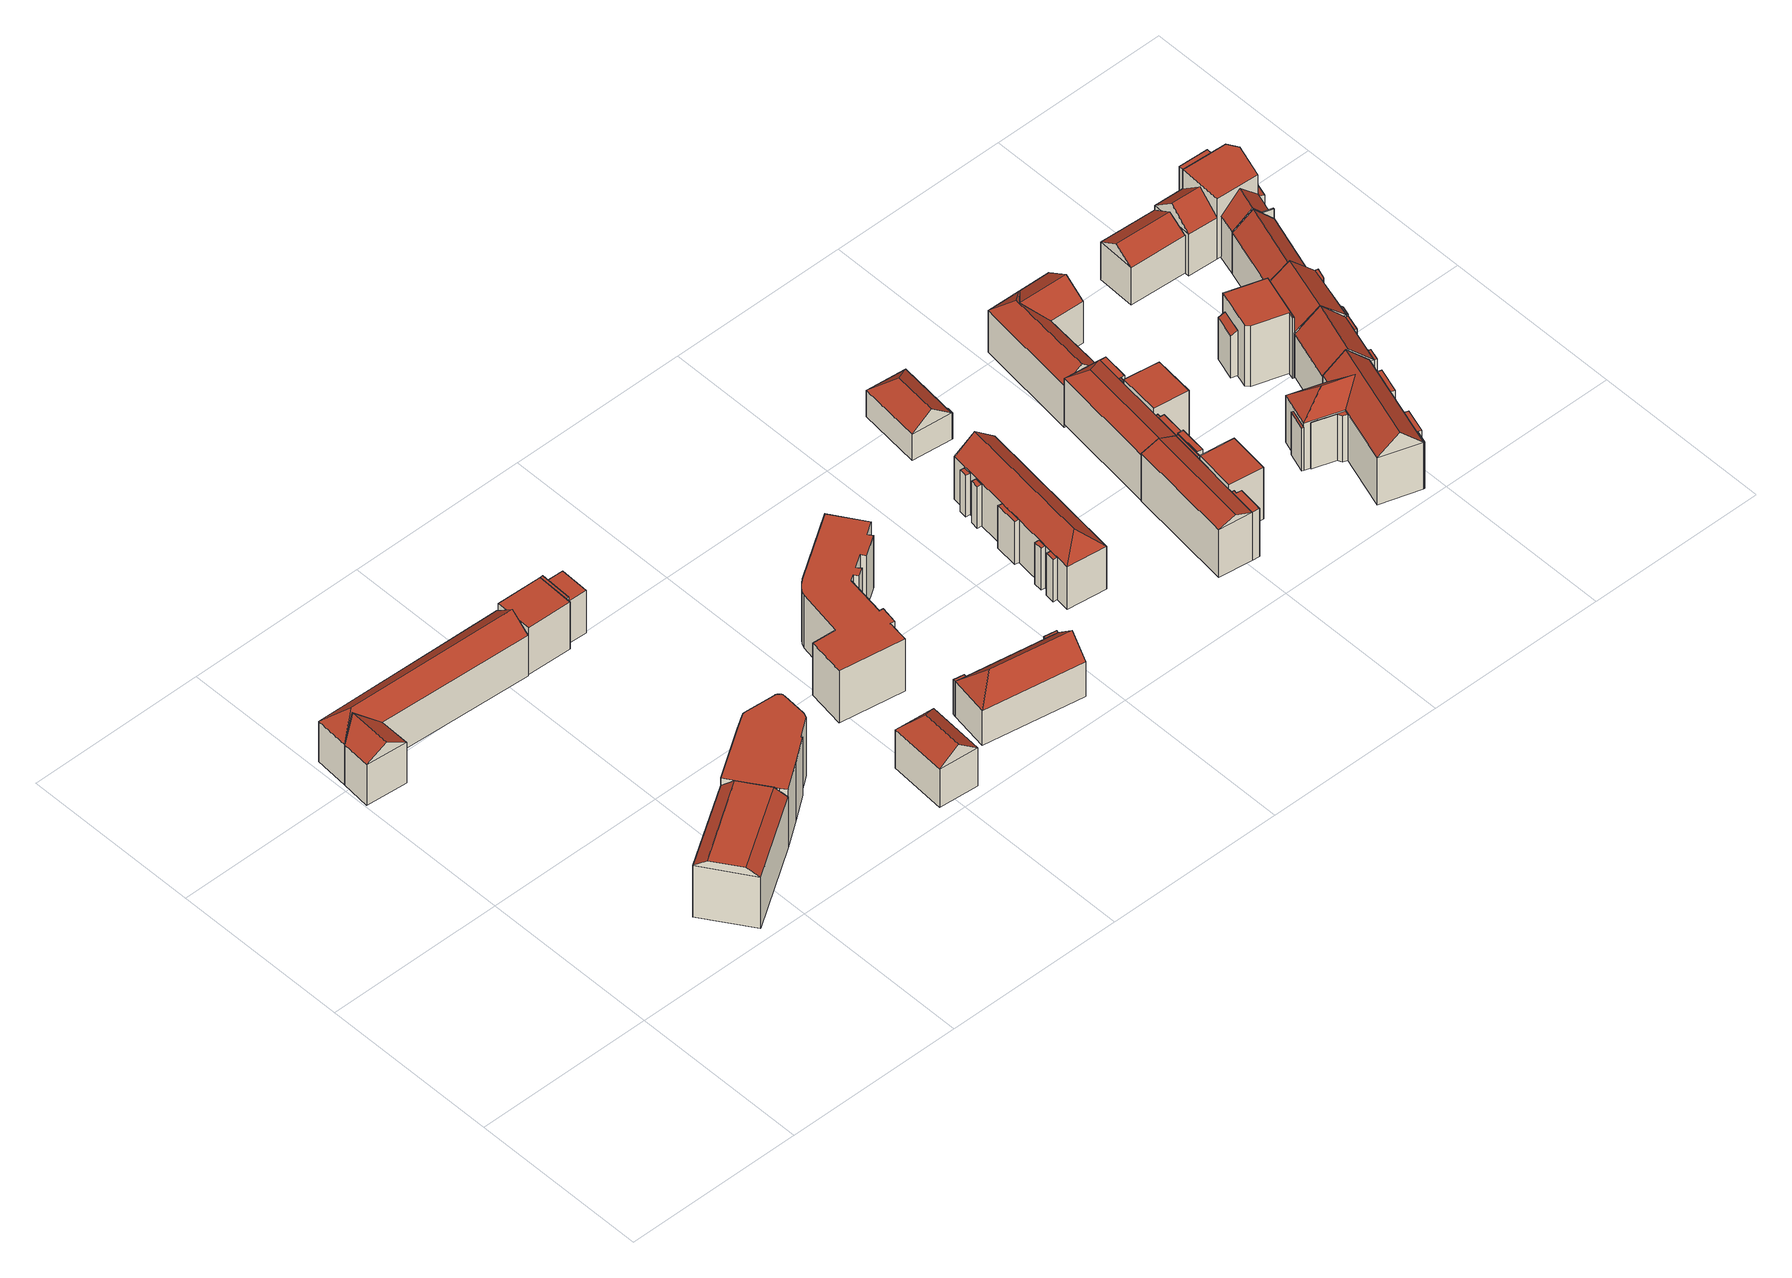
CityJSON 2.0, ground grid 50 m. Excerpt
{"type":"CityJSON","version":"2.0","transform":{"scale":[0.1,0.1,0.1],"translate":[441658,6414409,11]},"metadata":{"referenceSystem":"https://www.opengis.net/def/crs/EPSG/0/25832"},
"CityObjects":{
"building1":{"type":"Building","attributes":{"function":"31001_1010","yearOfConstruction":2015,"roofType":"9999","measuredHeight":19.09,"storeysAboveGround":6},"geometry":[{"type":"Solid","lod":"2","boundaries":[[[[0,1,2,3]],[[4,5,1,0]],[[6,7,5,4]],[[3,2,7,6]],[[3,8,9,0]],[[0,9,10,4]],[[4,10,11,6]],[[6,11,8,3]],[[9,8,11,10]],[[1,5,7,2]]]],"semantics":{"surfaces":[{"type":"WallSurface"},{"type":"RoofSurface","Flaechenneigung":"54.9090876015827","Flaechenrichtung":"326.75983861587","Flaechengroesse":"108.074738055153"},{"type":"RoofSurface","Flaechenneigung":"54.909048048587","Flaechenrichtung":"146.763846589408","Flaechengroesse":"108.151873257627"},{"type":"RoofSurface","Flaechenneigung":"90","Flaechenrichtung":"0","Flaechengroesse":"242.354747509814"},{"type":"GroundSurface"}],"values":[[0,0,0,0,1,0,2,0,3,4]]}}]},
"building2":{"type":"Building","attributes":{"function":"31001_1010"},"children":["building2-1","building2-2"]},
"building2-1":{"type":"BuildingPart","attributes":{"roofType":"5000","measuredHeight":16.88,"storeysAboveGround":4},"parents":["building2"],"geometry":[{"type":"Solid","lod":"2","boundaries":[[[[12,13,14,15]],[[16,17,13,12]],[[18,19,17,16]],[[15,14,19,18]],[[12,20,16]],[[18,21,15]],[[15,21,20,12]],[[16,20,21,18]],[[13,17,19,14]]]],"semantics":{"surfaces":[{"type":"WallSurface"},{"type":"RoofSurface","Flaechenneigung":"-48.0019924719058","Flaechenrichtung":"3.09234259710627","Flaechengroesse":"30.5157276614815"},{"type":"RoofSurface","Flaechenneigung":"57.164182813883","Flaechenrichtung":"274.01143964315","Flaechengroesse":"69.3036093944509"},{"type":"RoofSurface","Flaechenneigung":"57.1597357645914","Flaechenrichtung":"92.7861927979022","Flaechengroesse":"70.5579870528098"},{"type":"GroundSurface"}],"values":[[0,0,0,0,1,0,2,3,4]]}}]},
"building2-2":{"type":"BuildingPart","attributes":{"roofType":"5000","measuredHeight":17.58,"storeysAboveGround":4},"parents":["building2"],"geometry":[{"type":"Solid","lod":"2","boundaries":[[[[12,13,22,23]],[[24,25,13,12]],[[26,27,25,24]],[[23,22,27,26]],[[12,28,24]],[[26,29,23]],[[23,29,28,12]],[[24,28,29,26]],[[13,25,27,22]]]],"semantics":{"surfaces":[{"type":"WallSurface"},{"type":"RoofSurface","Flaechenneigung":"52.3827129567297","Flaechenrichtung":"274.951923739865","Flaechengroesse":"34.0605663655174"},{"type":"RoofSurface","Flaechenneigung":"49.3768713820023","Flaechenrichtung":"182.798453257466","Flaechengroesse":"344.295132877641"},{"type":"RoofSurface","Flaechenneigung":"49.3737237252926","Flaechenrichtung":"2.13642299310033","Flaechengroesse":"342.267833249126"},{"type":"GroundSurface"}],"values":[[0,0,0,0,1,0,2,3,4]]}}]},
"building3":{"type":"Building","attributes":{"function":"31001_1010","yearOfConstruction":2015,"roofType":"1000","measuredHeight":19.09,"storeysAboveGround":6},"geometry":[{"type":"Solid","lod":"2","boundaries":[[[[30,31,5,32]],[[33,34,31,30]],[[35,1,34,33]],[[36,37,1,35]],[[38,39,37,36]],[[40,41,39,38]],[[42,43,41,40]],[[44,45,43,42]],[[46,47,45,44]],[[48,49,47,46]],[[50,51,49,48]],[[52,53,51,50]],[[54,55,53,52]],[[56,57,55,54]],[[58,59,57,56]],[[60,61,59,58]],[[62,63,61,60]],[[64,65,63,62]],[[66,67,65,64]],[[68,69,67,66]],[[70,71,69,68]],[[72,73,71,70]],[[74,75,73,72]],[[76,77,75,74]],[[78,79,77,76]],[[32,5,79,78]],[[76,74,72,70,68,66,64,62,60,58,56,54,52,50,48,46,44,42,40,38,36,35,33,30,32,78]],[[31,34,1,37,39,41,43,45,47,49,51,53,55,57,59,61,63,65,67,69,71,73,75,77,79,5]]]],"semantics":{"surfaces":[{"type":"WallSurface"},{"type":"RoofSurface","Flaechenneigung":"90","Flaechenrichtung":"0","Flaechengroesse":"396.927841416284"},{"type":"GroundSurface"}],"values":[[0,0,0,0,0,0,0,0,0,0,0,0,0,0,0,0,0,0,0,0,0,0,0,0,0,0,1,2]]}}]},
"building4":{"type":"Building","attributes":{"function":"31001_1010"},"children":["building4-1","building4-2","building4-3"]},
"building4-1":{"type":"BuildingPart","attributes":{"roofType":"1000","measuredHeight":15.2,"storeysAboveGround":4},"parents":["building4"],"geometry":[{"type":"Solid","lod":"2","boundaries":[[[[80,81,82,83]],[[84,85,81,80]],[[86,87,85,84]],[[83,82,87,86]],[[84,80,83,86]],[[81,85,87,82]]]],"semantics":{"surfaces":[{"type":"WallSurface"},{"type":"RoofSurface","Flaechenneigung":"90","Flaechenrichtung":"0","Flaechengroesse":"132.370742933218"},{"type":"GroundSurface"}],"values":[[0,0,0,0,1,2]]}}]},
"building4-2":{"type":"BuildingPart","attributes":{"roofType":"1000","measuredHeight":15.2,"storeysAboveGround":4},"parents":["building4"],"geometry":[{"type":"Solid","lod":"2","boundaries":[[[[88,89,85,84]],[[90,91,89,88]],[[92,93,91,90]],[[84,85,93,92]],[[90,88,84,92]],[[89,91,93,85]]]],"semantics":{"surfaces":[{"type":"WallSurface"},{"type":"RoofSurface","Flaechenneigung":"90","Flaechenrichtung":"0","Flaechengroesse":"7.28620927681566"},{"type":"GroundSurface"}],"values":[[0,0,0,0,1,2]]}}]},
"building4-3":{"type":"BuildingPart","attributes":{"roofType":"1000","measuredHeight":13.82,"storeysAboveGround":4},"parents":["building4"],"geometry":[{"type":"Solid","lod":"2","boundaries":[[[[94,95,96,97]],[[98,99,95,94]],[[100,91,99,98]],[[97,96,91,100]],[[98,94,97,100]],[[95,99,91,96]]]],"semantics":{"surfaces":[{"type":"WallSurface"},{"type":"RoofSurface","Flaechenneigung":"90","Flaechenrichtung":"0","Flaechengroesse":"44.573254284447"},{"type":"GroundSurface"}],"values":[[0,0,0,0,1,2]]}}]},
"building5":{"type":"Building","attributes":{"function":"31001_1010","yearOfConstruction":1968,"roofType":"5000","measuredHeight":17.12,"storeysAboveGround":4},"geometry":[{"type":"Solid","lod":"2","boundaries":[[[[101,102,103,104]],[[105,106,102,101]],[[107,108,106,105]],[[104,103,108,107]],[[101,109,105]],[[107,110,104]],[[104,110,109,101]],[[105,109,110,107]],[[102,106,108,103]]]],"semantics":{"surfaces":[{"type":"WallSurface"},{"type":"RoofSurface","Flaechenneigung":"41.5267970221452","Flaechenrichtung":"4.30347035387896","Flaechengroesse":"34.9789748129039"},{"type":"RoofSurface","Flaechenneigung":"49.5200770586772","Flaechenrichtung":"274.320142873796","Flaechengroesse":"102.418800990138"},{"type":"RoofSurface","Flaechenneigung":"49.5200159742142","Flaechenrichtung":"94.290882435777","Flaechengroesse":"102.385656529154"},{"type":"GroundSurface"}],"values":[[0,0,0,0,1,0,2,3,4]]}}]},
"building6":{"type":"Building","attributes":{"function":"31001_1010","yearOfConstruction":1957,"roofType":"1000","measuredHeight":16.97,"storeysAboveGround":4},"geometry":[{"type":"Solid","lod":"2","boundaries":[[[[111,112,113,114]],[[115,116,112,111]],[[117,118,116,115]],[[119,120,118,117]],[[121,122,120,119]],[[123,124,122,121]],[[125,126,124,123]],[[127,128,126,125]],[[129,130,128,127]],[[131,132,130,129]],[[133,134,132,131]],[[135,136,134,133]],[[137,138,136,135]],[[139,140,138,137]],[[141,142,140,139]],[[143,144,142,141]],[[145,146,144,143]],[[147,148,146,145]],[[149,150,148,147]],[[151,152,150,149]],[[153,154,152,151]],[[155,156,154,153]],[[157,158,156,155]],[[114,113,158,157]],[[155,153,151,149,147,145,143,141,139,137,135,133,131,129,127,125,123,121,119,117,115,111,114,157]],[[112,116,118,120,122,124,126,128,130,132,134,136,138,140,142,144,146,148,150,152,154,156,158,113]]]],"semantics":{"surfaces":[{"type":"WallSurface"},{"type":"RoofSurface","Flaechenneigung":"90","Flaechenrichtung":"0","Flaechengroesse":"617.689835166028"},{"type":"GroundSurface"}],"values":[[0,0,0,0,0,0,0,0,0,0,0,0,0,0,0,0,0,0,0,0,0,0,0,0,1,2]]}}]},
"building7":{"type":"Building","attributes":{"function":"31001_1010"},"children":["building7-1","building7-2","building7-3"]},
"building7-1":{"type":"BuildingPart","attributes":{"roofType":"5000","measuredHeight":16.79,"storeysAboveGround":4},"parents":["building7"],"geometry":[{"type":"Solid","lod":"2","boundaries":[[[[159,160,161,162]],[[163,164,160,159]],[[165,166,164,163]],[[162,161,166,165]],[[159,167,163]],[[165,168,162]],[[162,168,167,159]],[[163,167,168,165]],[[160,164,166,161]]]],"semantics":{"surfaces":[{"type":"WallSurface"},{"type":"RoofSurface","Flaechenneigung":"45.6821908032097","Flaechenrichtung":"279.469384034634","Flaechengroesse":"43.9395970039915"},{"type":"RoofSurface","Flaechenneigung":"45.8359066836406","Flaechenrichtung":"189.405448329383","Flaechengroesse":"201.219636368559"},{"type":"RoofSurface","Flaechenneigung":"45.8362883996152","Flaechenrichtung":"9.21995436558989","Flaechengroesse":"200.716840773846"},{"type":"GroundSurface"}],"values":[[0,0,0,0,1,0,2,3,4]]}}]},
"building7-2":{"type":"BuildingPart","attributes":{"roofType":"1000","measuredHeight":11.31,"storeysAboveGround":4},"parents":["building7"],"geometry":[{"type":"Solid","lod":"2","boundaries":[[[[169,170,171,172]],[[173,174,170,169]],[[165,166,174,173]],[[172,171,166,165]],[[173,169,172,165]],[[170,174,166,171]]]],"semantics":{"surfaces":[{"type":"WallSurface"},{"type":"RoofSurface","Flaechenneigung":"90","Flaechenrichtung":"0","Flaechengroesse":"2.47768286108741"},{"type":"GroundSurface"}],"values":[[0,0,0,0,1,2]]}}]},
"building7-3":{"type":"BuildingPart","attributes":{"roofType":"1000","measuredHeight":11.31,"storeysAboveGround":4},"parents":["building7"],"geometry":[{"type":"Solid","lod":"2","boundaries":[[[[175,176,164,163]],[[177,178,176,175]],[[179,180,178,177]],[[163,164,180,179]],[[177,175,163,179]],[[176,178,180,164]]]],"semantics":{"surfaces":[{"type":"WallSurface"},{"type":"RoofSurface","Flaechenneigung":"90","Flaechenrichtung":"0","Flaechengroesse":"2.36543065066958"},{"type":"GroundSurface"}],"values":[[0,0,0,0,1,2]]}}]},
"building8":{"type":"Building","attributes":{"function":"31001_1010"},"children":["building8-1","building8-2","building8-3","building8-4","building8-5","building8-6"]},
"building8-1":{"type":"BuildingPart","attributes":{"roofType":"1000","measuredHeight":13.7,"storeysAboveGround":4},"parents":["building8"],"geometry":[{"type":"Solid","lod":"2","boundaries":[[[[181,182,183,184]],[[185,186,182,181]],[[187,188,186,185]],[[184,183,188,187]],[[185,181,184,187]],[[182,186,188,183]]]],"semantics":{"surfaces":[{"type":"WallSurface"},{"type":"RoofSurface","Flaechenneigung":"90","Flaechenrichtung":"0","Flaechengroesse":"3.02789300006411"},{"type":"GroundSurface"}],"values":[[0,0,0,0,1,2]]}}]},
"building8-2":{"type":"BuildingPart","attributes":{"roofType":"5000","measuredHeight":18.87,"storeysAboveGround":4},"parents":["building8"],"geometry":[{"type":"Solid","lod":"2","boundaries":[[[[189,190,191,192]],[[193,194,190,189]],[[195,196,194,193]],[[192,191,196,195]],[[189,197,193]],[[195,198,192]],[[192,198,197,189]],[[193,197,198,195]],[[190,194,196,191]]]],"semantics":{"surfaces":[{"type":"WallSurface"},{"type":"RoofSurface","Flaechenneigung":"45.1188760494076","Flaechenrichtung":"187.032750619177","Flaechengroesse":"38.9323050441705"},{"type":"RoofSurface","Flaechenneigung":"48.5842958109717","Flaechenrichtung":"96.9542641605661","Flaechengroesse":"307.286215276402"},{"type":"RoofSurface","Flaechenneigung":"48.583993079307","Flaechenrichtung":"276.76966347672","Flaechengroesse":"307.301080058436"},{"type":"GroundSurface"}],"values":[[0,0,0,0,1,0,2,3,4]]}}]},
"building8-3":{"type":"BuildingPart","attributes":{"roofType":"1000","measuredHeight":13.91,"storeysAboveGround":4},"parents":["building8"],"geometry":[{"type":"Solid","lod":"2","boundaries":[[[[199,200,201,202]],[[203,204,200,199]],[[205,206,204,203]],[[202,201,206,205]],[[203,199,202,205]],[[200,204,206,201]]]],"semantics":{"surfaces":[{"type":"WallSurface"},{"type":"RoofSurface","Flaechenneigung":"90","Flaechenrichtung":"0","Flaechengroesse":"7.74592859938431"},{"type":"GroundSurface"}],"values":[[0,0,0,0,1,2]]}}]},
"building8-4":{"type":"BuildingPart","attributes":{"roofType":"1000","measuredHeight":13.62,"storeysAboveGround":4},"parents":["building8"],"geometry":[{"type":"Solid","lod":"2","boundaries":[[[[207,208,209,210]],[[211,212,208,207]],[[213,214,212,211]],[[210,209,214,213]],[[211,207,210,213]],[[208,212,214,209]]]],"semantics":{"surfaces":[{"type":"WallSurface"},{"type":"RoofSurface","Flaechenneigung":"90","Flaechenrichtung":"0","Flaechengroesse":"2.90625000004284"},{"type":"GroundSurface"}],"values":[[0,0,0,0,1,2]]}}]},
"building8-5":{"type":"BuildingPart","attributes":{"roofType":"1000","measuredHeight":13.56,"storeysAboveGround":4},"parents":["building8"],"geometry":[{"type":"Solid","lod":"2","boundaries":[[[[215,216,217,218]],[[219,220,216,215]],[[221,222,220,219]],[[218,217,222,221]],[[219,215,218,221]],[[216,220,222,217]]]],"semantics":{"surfaces":[{"type":"WallSurface"},{"type":"RoofSurface","Flaechenneigung":"90","Flaechenrichtung":"0","Flaechengroesse":"2.80554250036038"},{"type":"GroundSurface"}],"values":[[0,0,0,0,1,2]]}}]},
"building8-6":{"type":"BuildingPart","attributes":{"roofType":"1000","measuredHeight":13.5,"storeysAboveGround":4},"parents":["building8"],"geometry":[{"type":"Solid","lod":"2","boundaries":[[[[223,224,225,226]],[[227,228,224,223]],[[229,230,228,227]],[[226,225,230,229]],[[227,223,226,229]],[[224,228,230,225]]]],"semantics":{"surfaces":[{"type":"WallSurface"},{"type":"RoofSurface","Flaechenneigung":"90","Flaechenrichtung":"0","Flaechengroesse":"2.67958499839153"},{"type":"GroundSurface"}],"values":[[0,0,0,0,1,2]]}}]},
"building9":{"type":"Building","attributes":{"function":"31001_1010"},"children":["building9-1","building9-2"]},
"building9-1":{"type":"BuildingPart","attributes":{"roofType":"5000","measuredHeight":13.5,"storeysAboveGround":2},"parents":["building9"],"geometry":[{"type":"Solid","lod":"2","boundaries":[[[[231,232,233,234]],[[235,236,232,231]],[[237,238,236,235]],[[234,233,238,237]],[[231,239,235]],[[237,240,234]],[[234,240,239,231]],[[235,239,240,237]],[[232,236,238,233]]]],"semantics":{"surfaces":[{"type":"WallSurface"},{"type":"RoofSurface","Flaechenneigung":"46.4211527466619","Flaechenrichtung":"6.21977909800857","Flaechengroesse":"40.1062541432126"},{"type":"RoofSurface","Flaechenneigung":"49.0906795061851","Flaechenrichtung":"276.219069384651","Flaechengroesse":"111.81100032392"},{"type":"RoofSurface","Flaechenneigung":"49.0904785403999","Flaechenrichtung":"96.2215040557658","Flaechengroesse":"111.807269911127"},{"type":"GroundSurface"}],"values":[[0,0,0,0,1,0,2,3,4]]}}]},
"building9-2":{"type":"BuildingPart","attributes":{"roofType":"1000","measuredHeight":8.61,"storeysAboveGround":2},"parents":["building9"],"geometry":[{"type":"Solid","lod":"2","boundaries":[[[[241,242,243,244]],[[245,246,242,241]],[[237,238,246,245]],[[244,243,238,237]],[[245,241,244,237]],[[242,246,238,243]]]],"semantics":{"surfaces":[{"type":"WallSurface"},{"type":"RoofSurface","Flaechenneigung":"90","Flaechenrichtung":"0","Flaechengroesse":"0.614165921344255"},{"type":"GroundSurface"}],"values":[[0,0,0,0,1,2]]}}]},
"building10":{"type":"Building","attributes":{"function":"31001_1010"},"children":["building10-1","building10-2","building10-3","building10-4","building10-5"]},
"building10-1":{"type":"BuildingPart","attributes":{"roofType":"1000","measuredHeight":16.87,"storeysAboveGround":5},"parents":["building10"],"geometry":[{"type":"Solid","lod":"2","boundaries":[[[[247,248,249,250]],[[251,252,248,247]],[[253,254,252,251]],[[250,249,254,253]],[[251,247,250,253]],[[248,252,254,249]]]],"semantics":{"surfaces":[{"type":"WallSurface"},{"type":"RoofSurface","Flaechenneigung":"90","Flaechenrichtung":"0","Flaechengroesse":"111.645386071044"},{"type":"GroundSurface"}],"values":[[0,0,0,0,1,2]]}}]},
"building10-2":{"type":"BuildingPart","attributes":{"roofType":"3100","measuredHeight":17.53,"storeysAboveGround":5},"parents":["building10"],"geometry":[{"type":"Solid","lod":"2","boundaries":[[[[255,256,257,258]],[[259,260,256,255]],[[261,262,260,259]],[[258,257,262,261]],[[255,263,259]],[[261,264,258]],[[258,264,263,255]],[[259,263,264,261]],[[256,260,262,257]]]],"semantics":{"surfaces":[{"type":"WallSurface"},{"type":"RoofSurface","Flaechenneigung":"67.8685338975562","Flaechenrichtung":"277.203066723064","Flaechengroesse":"154.427013181864"},{"type":"RoofSurface","Flaechenneigung":"67.8679847145337","Flaechenrichtung":"97.480417360494","Flaechengroesse":"154.41425455469"},{"type":"GroundSurface"}],"values":[[0,0,0,0,0,0,1,2,3]]}}]},
"building10-3":{"type":"BuildingPart","attributes":{"roofType":"1000","measuredHeight":15.6,"storeysAboveGround":5},"parents":["building10"],"geometry":[{"type":"Solid","lod":"2","boundaries":[[[[265,266,260,259]],[[267,268,266,265]],[[269,270,268,267]],[[259,260,270,269]],[[267,265,259,269]],[[266,268,270,260]]]],"semantics":{"surfaces":[{"type":"WallSurface"},{"type":"RoofSurface","Flaechenneigung":"90","Flaechenrichtung":"0","Flaechengroesse":"5.27852450741456"},{"type":"GroundSurface"}],"values":[[0,0,0,0,1,2]]}}]},
"building10-4":{"type":"BuildingPart","attributes":{"roofType":"1000","measuredHeight":16.04,"storeysAboveGround":5},"parents":["building10"],"geometry":[{"type":"Solid","lod":"2","boundaries":[[[[271,272,266,273]],[[274,275,272,271]],[[276,277,275,274]],[[273,266,277,276]],[[274,271,273,276]],[[272,275,277,266]]]],"semantics":{"surfaces":[{"type":"WallSurface"},{"type":"RoofSurface","Flaechenneigung":"90","Flaechenrichtung":"0","Flaechengroesse":"11.5553852855038"},{"type":"GroundSurface"}],"values":[[0,0,0,0,1,2]]}}]},
"building10-5":{"type":"BuildingPart","attributes":{"roofType":"1000","measuredHeight":15.6,"storeysAboveGround":5},"parents":["building10"],"geometry":[{"type":"Solid","lod":"2","boundaries":[[[[278,279,262,261]],[[280,281,279,278]],[[282,283,281,280]],[[284,285,283,282]],[[286,287,285,284]],[[261,262,287,286]],[[284,282,280,278,261,286]],[[279,281,283,285,287,262]]]],"semantics":{"surfaces":[{"type":"WallSurface"},{"type":"RoofSurface","Flaechenneigung":"90","Flaechenrichtung":"0","Flaechengroesse":"15.9609462660727"},{"type":"GroundSurface"}],"values":[[0,0,0,0,0,0,1,2]]}}]},
"building11":{"type":"Building","attributes":{"function":"31001_1010"},"children":["building11-1","building11-2","building11-3","building11-4","building11-5"]},
"building11-1":{"type":"BuildingPart","attributes":{"roofType":"5000","measuredHeight":17.19,"storeysAboveGround":5},"parents":["building11"],"geometry":[{"type":"Solid","lod":"2","boundaries":[[[[288,289,290,291]],[[292,293,289,288]],[[294,295,293,292]],[[291,290,295,294]],[[288,296,292]],[[294,297,291]],[[291,297,296,288]],[[292,296,297,294]],[[289,293,295,290]]]],"semantics":{"surfaces":[{"type":"WallSurface"},{"type":"RoofSurface","Flaechenneigung":"54.025838625008","Flaechenrichtung":"7.05968651164395","Flaechengroesse":"19.486108447865"},{"type":"RoofSurface","Flaechenneigung":"65.4173383845446","Flaechenrichtung":"277.067830102796","Flaechengroesse":"156.833975198647"},{"type":"RoofSurface","Flaechenneigung":"65.4174252018142","Flaechenrichtung":"97.0814482361578","Flaechengroesse":"156.846770280776"},{"type":"GroundSurface"}],"values":[[0,0,0,0,1,0,2,3,4]]}}]},
"building11-2":{"type":"BuildingPart","attributes":{"roofType":"1000","measuredHeight":16.37,"storeysAboveGround":5},"parents":["building11"],"geometry":[{"type":"Solid","lod":"2","boundaries":[[[[298,299,300,301]],[[302,303,299,298]],[[304,305,303,302]],[[301,300,305,304]],[[302,298,301,304]],[[299,303,305,300]]]],"semantics":{"surfaces":[{"type":"WallSurface"},{"type":"RoofSurface","Flaechenneigung":"90","Flaechenrichtung":"0","Flaechengroesse":"113.156226343016"},{"type":"GroundSurface"}],"values":[[0,0,0,0,1,2]]}}]},
"building11-3":{"type":"BuildingPart","attributes":{"roofType":"1000","measuredHeight":14.9,"storeysAboveGround":5},"parents":["building11"],"geometry":[{"type":"Solid","lod":"2","boundaries":[[[[306,307,308,309]],[[292,293,307,306]],[[310,311,293,292]],[[309,308,311,310]],[[292,306,309,310]],[[307,293,311,308]]]],"semantics":{"surfaces":[{"type":"WallSurface"},{"type":"RoofSurface","Flaechenneigung":"90","Flaechenrichtung":"0","Flaechengroesse":"12.5477113933709"},{"type":"GroundSurface"}],"values":[[0,0,0,0,1,2]]}}]},
"building11-4":{"type":"BuildingPart","attributes":{"roofType":"1000","measuredHeight":14.9,"storeysAboveGround":5},"parents":["building11"],"geometry":[{"type":"Solid","lod":"2","boundaries":[[[[312,313,314,315]],[[316,317,313,312]],[[318,319,317,316]],[[315,314,319,318]],[[316,312,315,318]],[[313,317,319,314]]]],"semantics":{"surfaces":[{"type":"WallSurface"},{"type":"RoofSurface","Flaechenneigung":"90","Flaechenrichtung":"0","Flaechengroesse":"0.447482251440261"},{"type":"GroundSurface"}],"values":[[0,0,0,0,1,2]]}}]},
"building11-5":{"type":"BuildingPart","attributes":{"roofType":"1000","measuredHeight":14.9,"storeysAboveGround":5},"parents":["building11"],"geometry":[{"type":"Solid","lod":"2","boundaries":[[[[320,321,295,294]],[[322,323,321,320]],[[324,325,323,322]],[[326,327,325,324]],[[328,329,327,326]],[[294,295,329,328]],[[326,324,322,320,294,328]],[[321,323,325,327,329,295]]]],"semantics":{"surfaces":[{"type":"WallSurface"},{"type":"RoofSurface","Flaechenneigung":"90","Flaechenrichtung":"0","Flaechengroesse":"13.619574844158"},{"type":"GroundSurface"}],"values":[[0,0,0,0,0,0,1,2]]}}]},
"building12":{"type":"Building","attributes":{"function":"31001_1010"},"children":["building12-1","building12-2"]},
"building12-1":{"type":"BuildingPart","attributes":{"roofType":"5000","measuredHeight":17.69,"storeysAboveGround":4},"parents":["building12"],"geometry":[{"type":"Solid","lod":"2","boundaries":[[[[330,331,332,333]],[[334,335,331,330]],[[336,337,335,334]],[[333,332,337,336]],[[330,338,334]],[[336,339,333]],[[333,339,338,330]],[[334,338,339,336]],[[331,335,337,332]]]],"semantics":{"surfaces":[{"type":"WallSurface"},{"type":"RoofSurface","Flaechenneigung":"49.471909209899","Flaechenrichtung":"1.83052096190518","Flaechengroesse":"30.2322661500071"},{"type":"RoofSurface","Flaechenneigung":"49.2767700770085","Flaechenrichtung":"276.778532546558","Flaechengroesse":"175.585094481911"},{"type":"RoofSurface","Flaechenneigung":"49.2865822071587","Flaechenrichtung":"96.1143441947416","Flaechengroesse":"178.386703402435"},{"type":"GroundSurface"}],"values":[[0,0,0,0,1,0,2,3,4]]}}]},
"building12-2":{"type":"BuildingPart","attributes":{"roofType":"5000","measuredHeight":17.57,"storeysAboveGround":4},"parents":["building12"],"geometry":[{"type":"Solid","lod":"2","boundaries":[[[[340,341,342,343]],[[334,335,341,340]],[[344,345,335,334]],[[343,342,345,344]],[[340,346,334]],[[344,347,343]],[[343,347,346,340]],[[334,346,347,344]],[[341,335,345,342]]]],"semantics":{"surfaces":[{"type":"WallSurface"},{"type":"RoofSurface","Flaechenneigung":"-48.5993790719375","Flaechenrichtung":"275.84253216567","Flaechengroesse":"36.7923232316583"},{"type":"RoofSurface","Flaechenneigung":"55.944144521343","Flaechenrichtung":"182.833192171083","Flaechengroesse":"85.4217219738043"},{"type":"RoofSurface","Flaechenneigung":"55.9349410820567","Flaechenrichtung":"2.27155643237392","Flaechengroesse":"83.1223231767687"},{"type":"GroundSurface"}],"values":[[0,0,0,0,1,0,2,3,4]]}}]},
"building13":{"type":"Building","attributes":{"function":"31001_1010"},"children":["building13-1","building13-2","building13-3","building13-4","building13-5","building13-6"]},
"building13-1":{"type":"BuildingPart","attributes":{"roofType":"1000","measuredHeight":13.91,"storeysAboveGround":4},"parents":["building13"],"geometry":[{"type":"Solid","lod":"2","boundaries":[[[[348,349,350,351]],[[352,353,349,348]],[[354,355,353,352]],[[351,350,355,354]],[[352,348,351,354]],[[349,353,355,350]]]],"semantics":{"surfaces":[{"type":"WallSurface"},{"type":"RoofSurface","Flaechenneigung":"90","Flaechenrichtung":"0","Flaechengroesse":"2.84715800665414"},{"type":"GroundSurface"}],"values":[[0,0,0,0,1,2]]}}]},
"building13-2":{"type":"BuildingPart","attributes":{"roofType":"3200","measuredHeight":20.12,"storeysAboveGround":4},"parents":["building13"],"geometry":[{"type":"Solid","lod":"2","boundaries":[[[[356,353,357,358]],[[359,360,353,356]],[[361,362,360,359]],[[358,357,362,361]],[[356,363,359]],[[361,364,358]],[[358,364,363,356]],[[359,363,364,361]],[[353,360,362,357]]]],"semantics":{"surfaces":[{"type":"WallSurface"},{"type":"RoofSurface","Flaechenneigung":"54.0803632291163","Flaechenrichtung":"288.443542760187","Flaechengroesse":"41.5890380316004"},{"type":"RoofSurface","Flaechenneigung":"-44.6803807868907","Flaechenrichtung":"107.636615141854","Flaechengroesse":"34.2932013856007"},{"type":"RoofSurface","Flaechenneigung":"45.5877251265979","Flaechenrichtung":"198.426773229705","Flaechengroesse":"66.2749144096923"},{"type":"RoofSurface","Flaechenneigung":"45.5875357848067","Flaechenrichtung":"18.4474966278866","Flaechengroesse":"65.7840773722206"},{"type":"GroundSurface"}],"values":[[0,0,0,0,1,2,3,4,5]]}}]},
"building13-3":{"type":"BuildingPart","attributes":{"roofType":"3100","measuredHeight":21.14,"storeysAboveGround":4},"parents":["building13"],"geometry":[{"type":"Solid","lod":"2","boundaries":[[[[365,366,367,368]],[[369,370,366,365]],[[371,372,370,369]],[[368,367,372,371]],[[365,373,369]],[[371,374,368]],[[368,374,373,365]],[[369,373,374,371]],[[366,370,372,367]]]],"semantics":{"surfaces":[{"type":"WallSurface"},{"type":"RoofSurface","Flaechenneigung":"44.6842832091433","Flaechenrichtung":"107.624813633554","Flaechengroesse":"242.712885904693"},{"type":"RoofSurface","Flaechenneigung":"44.6843109727409","Flaechenrichtung":"287.632681227925","Flaechengroesse":"242.707749804685"},{"type":"GroundSurface"}],"values":[[0,0,0,0,0,0,1,2,3]]}}]},
"building13-4":{"type":"BuildingPart","attributes":{"roofType":"1000","measuredHeight":15.23,"storeysAboveGround":4},"parents":["building13"],"geometry":[{"type":"Solid","lod":"2","boundaries":[[[[375,376,377,378]],[[379,380,376,375]],[[381,382,380,379]],[[378,377,382,381]],[[379,375,378,381]],[[376,380,382,377]]]],"semantics":{"surfaces":[{"type":"WallSurface"},{"type":"RoofSurface","Flaechenneigung":"90","Flaechenrichtung":"0","Flaechengroesse":"9.35454367939669"},{"type":"GroundSurface"}],"values":[[0,0,0,0,1,2]]}}]},
"building13-5":{"type":"BuildingPart","attributes":{"roofType":"1000","measuredHeight":15.04,"storeysAboveGround":4},"parents":["building13"],"geometry":[{"type":"Solid","lod":"2","boundaries":[[[[383,384,385,386]],[[387,388,384,383]],[[389,357,388,387]],[[390,391,357,389]],[[392,393,391,390]],[[386,385,393,392]],[[390,389,387,383,386,392]],[[384,388,357,391,393,385]]]],"semantics":{"surfaces":[{"type":"WallSurface"},{"type":"RoofSurface","Flaechenneigung":"90","Flaechenrichtung":"0","Flaechengroesse":"4.09782835491752"},{"type":"GroundSurface"}],"values":[[0,0,0,0,0,0,1,2]]}}]},
"building13-6":{"type":"BuildingPart","attributes":{"roofType":"1000","measuredHeight":15.23,"storeysAboveGround":4},"parents":["building13"],"geometry":[{"type":"Solid","lod":"2","boundaries":[[[[394,395,396,397]],[[365,366,395,394]],[[398,399,366,365]],[[400,401,399,398]],[[402,403,401,400]],[[397,396,403,402]],[[400,398,365,394,397,402]],[[395,366,399,401,403,396]]]],"semantics":{"surfaces":[{"type":"WallSurface"},{"type":"RoofSurface","Flaechenneigung":"90","Flaechenrichtung":"0","Flaechengroesse":"9.9943633684428"},{"type":"GroundSurface"}],"values":[[0,0,0,0,0,0,1,2]]}}]},
"building14":{"type":"Building","attributes":{"function":"31001_1010"},"children":["building14-1","building14-2","building14-3"]},
"building14-1":{"type":"BuildingPart","attributes":{"roofType":"3100","measuredHeight":20.42,"storeysAboveGround":4},"parents":["building14"],"geometry":[{"type":"Solid","lod":"2","boundaries":[[[[404,405,406,407]],[[408,409,405,404]],[[410,411,409,408]],[[407,406,411,410]],[[404,412,408]],[[410,413,407]],[[407,413,412,404]],[[408,412,413,410]],[[405,409,411,406]]]],"semantics":{"surfaces":[{"type":"WallSurface"},{"type":"RoofSurface","Flaechenneigung":"44.7848457055347","Flaechenrichtung":"288.241691296396","Flaechengroesse":"139.85715899317"},{"type":"RoofSurface","Flaechenneigung":"44.7870083178785","Flaechenrichtung":"107.73437898253","Flaechengroesse":"139.849246594284"},{"type":"GroundSurface"}],"values":[[0,0,0,0,0,0,1,2,3]]}}]},
"building14-2":{"type":"BuildingPart","attributes":{"roofType":"1000","measuredHeight":13.94,"storeysAboveGround":4},"parents":["building14"],"geometry":[{"type":"Solid","lod":"2","boundaries":[[[[414,415,409,408]],[[416,417,415,414]],[[418,419,417,416]],[[408,409,419,418]],[[416,414,408,418]],[[415,417,419,409]]]],"semantics":{"surfaces":[{"type":"WallSurface"},{"type":"RoofSurface","Flaechenneigung":"90","Flaechenrichtung":"0","Flaechengroesse":"3.37026453133315"},{"type":"GroundSurface"}],"values":[[0,0,0,0,1,2]]}}]},
"building14-3":{"type":"BuildingPart","attributes":{"roofType":"1000","measuredHeight":13.94,"storeysAboveGround":4},"parents":["building14"],"geometry":[{"type":"Solid","lod":"2","boundaries":[[[[420,421,422,423]],[[424,425,421,420]],[[410,411,425,424]],[[423,422,411,410]],[[424,420,423,410]],[[421,425,411,422]]]],"semantics":{"surfaces":[{"type":"WallSurface"},{"type":"RoofSurface","Flaechenneigung":"90","Flaechenrichtung":"0","Flaechengroesse":"2.65802237374259"},{"type":"GroundSurface"}],"values":[[0,0,0,0,1,2]]}}]},
"building15":{"type":"Building","attributes":{"function":"31001_1010"},"children":["building15-1","building15-2","building15-3","building15-4","building15-5"]},
"building15-1":{"type":"BuildingPart","attributes":{"roofType":"2100","measuredHeight":14.66,"storeysAboveGround":4},"parents":["building15"],"geometry":[{"type":"Solid","lod":"2","boundaries":[[[[426,427,428,429]],[[430,431,427,426]],[[432,433,431,430]],[[429,428,433,432]],[[430,426,429,432]],[[427,431,433,428]]]],"semantics":{"surfaces":[{"type":"WallSurface"},{"type":"RoofSurface","Flaechenneigung":"59.4360458474167","Flaechenrichtung":"287.497179431314","Flaechengroesse":"13.9706277874959"},{"type":"GroundSurface"}],"values":[[0,0,0,0,1,2]]}}]},
"building15-2":{"type":"BuildingPart","attributes":{"roofType":"3100","measuredHeight":20.76,"storeysAboveGround":4},"parents":["building15"],"geometry":[{"type":"Solid","lod":"2","boundaries":[[[[434,435,436,437]],[[438,439,435,434]],[[440,441,439,438]],[[437,436,441,440]],[[434,412,438]],[[440,442,437]],[[437,442,412,434]],[[438,412,442,440]],[[435,439,441,436]]]],"semantics":{"surfaces":[{"type":"WallSurface"},{"type":"RoofSurface","Flaechenneigung":"47.3769219803832","Flaechenrichtung":"106.820734786886","Flaechengroesse":"142.606897286633"},{"type":"RoofSurface","Flaechenneigung":"47.3786202013126","Flaechenrichtung":"287.267335870706","Flaechengroesse":"142.603332882034"},{"type":"GroundSurface"}],"values":[[0,0,0,0,0,0,1,2,3]]}}]},
"building15-3":{"type":"BuildingPart","attributes":{"roofType":"1000","measuredHeight":14.73,"storeysAboveGround":4},"parents":["building15"],"geometry":[{"type":"Solid","lod":"2","boundaries":[[[[443,444,436,437]],[[445,446,444,443]],[[447,448,446,445]],[[437,436,448,447]],[[445,443,437,447]],[[444,446,448,436]]]],"semantics":{"surfaces":[{"type":"WallSurface"},{"type":"RoofSurface","Flaechenneigung":"90","Flaechenrichtung":"0","Flaechengroesse":"2.70151401570636"},{"type":"GroundSurface"}],"values":[[0,0,0,0,1,2]]}}]},
"building15-4":{"type":"BuildingPart","attributes":{"roofType":"1000","measuredHeight":14.73,"storeysAboveGround":4},"parents":["building15"],"geometry":[{"type":"Solid","lod":"2","boundaries":[[[[449,450,451,452]],[[453,454,450,449]],[[434,435,454,453]],[[452,451,435,434]],[[453,449,452,434]],[[450,454,435,451]]]],"semantics":{"surfaces":[{"type":"WallSurface"},{"type":"RoofSurface","Flaechenneigung":"90","Flaechenrichtung":"0","Flaechengroesse":"1.4680395858221"},{"type":"GroundSurface"}],"values":[[0,0,0,0,1,2]]}}]},
"building15-5":{"type":"BuildingPart","attributes":{"roofType":"1000","measuredHeight":19.66,"storeysAboveGround":4},"parents":["building15"],"geometry":[{"type":"Solid","lod":"2","boundaries":[[[[455,439,456,457]],[[458,459,439,455]],[[460,461,459,458]],[[462,463,461,460]],[[464,465,463,462]],[[466,467,465,464]],[[457,456,467,466]],[[464,462,460,458,455,457,466]],[[439,459,461,463,465,467,456]]]],"semantics":{"surfaces":[{"type":"WallSurface"},{"type":"RoofSurface","Flaechenneigung":"90","Flaechenrichtung":"0","Flaechengroesse":"137.775168121678"},{"type":"GroundSurface"}],"values":[[0,0,0,0,0,0,0,1,2]]}}]},
"building16":{"type":"Building","attributes":{"function":"31001_1010","yearOfConstruction":1957,"roofType":"3100","measuredHeight":15.85,"storeysAboveGround":4},"geometry":[{"type":"Solid","lod":"2","boundaries":[[[[468,469,470,471]],[[472,473,469,468]],[[474,475,473,472]],[[471,470,475,474]],[[468,476,472]],[[474,477,471]],[[471,477,476,468]],[[472,476,477,474]],[[469,473,475,470]]]],"semantics":{"surfaces":[{"type":"WallSurface"},{"type":"RoofSurface","Flaechenneigung":"55.7512377463038","Flaechenrichtung":"182.918795963334","Flaechengroesse":"104.302454384637"},{"type":"RoofSurface","Flaechenneigung":"55.751087248984","Flaechenrichtung":"2.97254643960116","Flaechengroesse":"104.304085129037"},{"type":"GroundSurface"}],"values":[[0,0,0,0,0,0,1,2,3]]}}]},
"building17":{"type":"Building","attributes":{"function":"31001_1010"},"children":["building17-1","building17-2"]},
"building17-1":{"type":"BuildingPart","attributes":{"roofType":"3100","measuredHeight":18.76,"storeysAboveGround":4},"parents":["building17"],"geometry":[{"type":"Solid","lod":"2","boundaries":[[[[478,479,480,481]],[[482,483,479,478]],[[484,485,483,482]],[[481,480,485,484]],[[478,486,482]],[[484,487,481]],[[481,487,486,478]],[[482,486,487,484]],[[479,483,485,480]]]],"semantics":{"surfaces":[{"type":"WallSurface"},{"type":"RoofSurface","Flaechenneigung":"44.0893159407355","Flaechenrichtung":"287.815252542401","Flaechengroesse":"152.663849009403"},{"type":"RoofSurface","Flaechenneigung":"44.0894511815263","Flaechenrichtung":"107.801900506562","Flaechengroesse":"152.656207767605"},{"type":"GroundSurface"}],"values":[[0,0,0,0,0,0,1,2,3]]}}]},
"building17-2":{"type":"BuildingPart","attributes":{"roofType":"1000","measuredHeight":13.35,"storeysAboveGround":4},"parents":["building17"],"geometry":[{"type":"Solid","lod":"2","boundaries":[[[[488,489,479,478]],[[490,491,489,488]],[[492,493,491,490]],[[478,479,493,492]],[[490,488,478,492]],[[489,491,493,479]]]],"semantics":{"surfaces":[{"type":"WallSurface"},{"type":"RoofSurface","Flaechenneigung":"90","Flaechenrichtung":"0","Flaechengroesse":"1.15301542589694"},{"type":"GroundSurface"}],"values":[[0,0,0,0,1,2]]}}]},
"building18":{"type":"Building","attributes":{"function":"31001_1010"},"children":["building18-1","building18-2","building18-3","building18-4","building18-5","building18-6"]},
"building18-1":{"type":"BuildingPart","attributes":{"roofType":"1000","measuredHeight":19.69,"storeysAboveGround":4},"parents":["building18"],"geometry":[{"type":"Solid","lod":"2","boundaries":[[[[494,495,496,497]],[[498,499,495,494]],[[500,501,499,498]],[[497,496,501,500]],[[498,494,497,500]],[[495,499,501,496]]]],"semantics":{"surfaces":[{"type":"WallSurface"},{"type":"RoofSurface","Flaechenneigung":"90","Flaechenrichtung":"0","Flaechengroesse":"11.3081607306304"},{"type":"GroundSurface"}],"values":[[0,0,0,0,1,2]]}}]},
"building18-2":{"type":"BuildingPart","attributes":{"roofType":"1000","measuredHeight":19.69,"storeysAboveGround":4},"parents":["building18"],"geometry":[{"type":"Solid","lod":"2","boundaries":[[[[502,503,504,505]],[[506,507,503,502]],[[508,509,507,506]],[[498,499,509,508]],[[505,504,499,498]],[[508,506,502,505,498]],[[503,507,509,499,504]]]],"semantics":{"surfaces":[{"type":"WallSurface"},{"type":"RoofSurface","Flaechenneigung":"90","Flaechenrichtung":"0","Flaechengroesse":"163.286188661939"},{"type":"GroundSurface"}],"values":[[0,0,0,0,0,1,2]]}}]},
"building18-3":{"type":"BuildingPart","attributes":{"roofType":"3100","measuredHeight":18.89,"storeysAboveGround":4},"parents":["building18"],"geometry":[{"type":"Solid","lod":"2","boundaries":[[[[510,511,509,512]],[[513,514,511,510]],[[515,499,514,513]],[[512,509,499,515]],[[510,516,513]],[[515,517,512]],[[512,517,516,510]],[[513,516,517,515]],[[511,514,499,509]]]],"semantics":{"surfaces":[{"type":"WallSurface"},{"type":"RoofSurface","Flaechenneigung":"48.3450066287435","Flaechenrichtung":"183.405144010069","Flaechengroesse":"67.9818590918386"},{"type":"RoofSurface","Flaechenneigung":"48.3458220121833","Flaechenrichtung":"3.1301783369749","Flaechengroesse":"68.1120910886554"},{"type":"GroundSurface"}],"values":[[0,0,0,0,0,0,1,2,3]]}}]},
"building18-4":{"type":"BuildingPart","attributes":{"roofType":"3100","measuredHeight":18.96,"storeysAboveGround":4},"parents":["building18"],"geometry":[{"type":"Solid","lod":"2","boundaries":[[[[518,519,507,520]],[[488,521,519,518]],[[522,523,521,488]],[[520,507,523,522]],[[518,524,488]],[[522,525,520]],[[520,525,524,518]],[[488,524,525,522]],[[519,521,523,507]]]],"semantics":{"surfaces":[{"type":"WallSurface"},{"type":"RoofSurface","Flaechenneigung":"44.0419189485248","Flaechenrichtung":"108.022323102223","Flaechengroesse":"58.6737711144739"},{"type":"RoofSurface","Flaechenneigung":"44.0497347156877","Flaechenrichtung":"287.905056245095","Flaechengroesse":"48.7984650660342"},{"type":"GroundSurface"}],"values":[[0,0,0,0,0,0,1,2,3]]}}]},
"building18-5":{"type":"BuildingPart","attributes":{"roofType":"2100","measuredHeight":13.69,"storeysAboveGround":4},"parents":["building18"],"geometry":[{"type":"Solid","lod":"2","boundaries":[[[[526,527,528,529]],[[530,531,527,526]],[[532,533,531,530]],[[529,528,533,532]],[[530,526,529,532]],[[527,531,533,528]]]],"semantics":{"surfaces":[{"type":"WallSurface"},{"type":"RoofSurface","Flaechenneigung":"79.9616624199743","Flaechenrichtung":"107.804716449945","Flaechengroesse":"11.0974875227758"},{"type":"GroundSurface"}],"values":[[0,0,0,0,1,2]]}}]},
"building18-6":{"type":"BuildingPart","attributes":{"roofType":"1000","measuredHeight":16.65,"storeysAboveGround":4},"parents":["building18"],"geometry":[{"type":"Solid","lod":"2","boundaries":[[[[534,535,519,536]],[[537,538,535,534]],[[539,540,538,537]],[[536,519,540,539]],[[537,534,536,539]],[[535,538,540,519]]]],"semantics":{"surfaces":[{"type":"WallSurface"},{"type":"RoofSurface","Flaechenneigung":"90","Flaechenrichtung":"0","Flaechengroesse":"1.56219460551506"},{"type":"GroundSurface"}],"values":[[0,0,0,0,1,2]]}}]}
},
"vertices":[
[516,298,195],[516,298,28],[295,154,28],[295,154,195],[603,166,195],[603,166,28],[382,21,195],[382,21,28],[313,126,219],[534,270,219],[585,194,219],[364,49,219],
[12,1016,141],[12,1016,9],[5,935,9],[5,935,141],[124,1010,141],[124,1010,9],[121,925,141],[121,925,9],[70,1053,178],[63,930,178],
[556,986,9],[556,986,141],[20,1111,141],[20,1111,9],[558,1094,141],[558,1094,9],[73,1061,185],[557,1040,185],
[592,182,219],[592,182,28],[603,166,219],[567,220,219],[567,220,28],[516,298,219],[647,385,219],[647,385,28],[689,412,219],[689,412,28],[691,413,219],[691,413,28],[693,414,219],[693,414,28],[696,414,219],[696,414,28],[698,415,219],[698,415,28],[785,408,219],[785,408,28],[788,408,219],[788,408,28],[790,407,219],[790,407,28],[793,406,219],[793,406,28],[795,404,219],[795,404,28],[797,402,219],[797,402,28],[799,400,219],[799,400,28],[800,398,219],[800,398,28],[801,396,219],[801,396,28],[801,393,219],[801,393,28],[801,390,219],[801,390,28],[796,321,219],[796,321,28],[790,306,219],[790,306,28],[740,270,219],[740,270,28],[742,267,219],[742,267,28],[678,220,219],[678,220,28],
[558,1089,167],[558,1089,15],[556,984,15],[556,984,167],[685,1085,167],[685,1085,15],[681,980,167],[681,980,15],
[693,1085,167],[693,1085,15],[690,994,167],[690,994,15],[682,994,167],[682,994,15],
[746,1075,153],[746,1075,15],[692,1077,15],[692,1077,153],[743,992,153],[743,992,15],[690,994,153],
[952,182,159],[952,182,35],[940,21,35],[940,21,159],[1063,173,159],[1063,173,35],[1051,12,159],[1051,12,35],[1004,136,206],[995,16,206],
[978,486,197],[978,486,27],[961,380,27],[961,380,197],[1043,481,197],[1043,481,27],[1066,610,197],[1066,610,27],[1072,622,197],[1072,622,27],[1080,633,197],[1080,633,27],[1089,643,197],[1089,643,27],[1100,652,197],[1100,652,27],[1279,769,197],[1279,769,27],[1339,678,197],[1339,678,27],[1305,655,197],[1305,655,27],[1313,643,197],[1313,643,27],[1257,606,197],[1257,606,27],[1249,619,197],[1249,619,27],[1214,596,197],[1214,596,27],[1223,584,197],[1223,584,27],[1201,570,197],[1201,570,27],[1193,582,197],[1193,582,27],[1177,572,197],[1177,572,27],[1159,458,197],[1159,458,27],[1170,457,197],[1170,457,27],[1162,409,197],[1162,409,27],[1150,411,197],[1150,411,27],[1141,352,197],[1141,352,27],
[1146,100,147],[1146,100,34],[1426,53,34],[1426,53,147],[1165,210,147],[1165,210,34],[1444,165,147],[1444,165,34],[1211,146,202],[1435,109,202],
[1410,178,147],[1410,178,34],[1408,171,34],[1408,171,147],[1445,172,147],[1445,172,34],
[1166,218,147],[1166,218,34],[1195,213,147],[1195,213,34],[1194,205,147],[1194,205,34],
[1581,352,170],[1581,352,33],[1578,326,33],[1578,326,170],[1593,350,170],[1593,350,33],[1590,325,170],[1590,325,33],
[1695,273,172],[1695,273,33],[1748,705,33],[1748,705,172],[1585,286,172],[1585,286,33],[1636,719,172],[1636,719,33],[1646,329,221],[1692,712,221],
[1595,473,172],[1595,473,33],[1607,471,33],[1607,471,172],[1602,537,172],[1602,537,33],[1614,535,172],[1614,535,33],
[1583,372,169],[1583,372,33],[1595,371,33],[1595,371,169],[1586,396,169],[1586,396,33],[1598,395,169],[1598,395,33],
[1611,615,168],[1611,615,33],[1624,614,33],[1624,614,168],[1614,638,168],[1614,638,33],[1626,637,168],[1626,637,33],
[1617,660,168],[1617,660,33],[1629,658,33],[1629,658,168],[1619,682,168],[1619,682,33],[1631,680,168],[1631,680,33],
[1672,1053,113],[1672,1053,27],[1653,879,27],[1653,879,113],[1784,1041,113],[1784,1041,27],[1765,867,113],[1765,867,27],[1722,996,162],[1709,873,162],
[1770,883,113],[1770,883,27],[1767,883,27],[1767,883,113],[1768,866,113],[1768,866,27],
[2109,192,202],[2109,192,33],[2124,306,33],[2124,306,202],[2012,205,202],[2012,205,33],[2028,318,202],[2028,318,33],
[1944,424,189],[1944,424,33],[1907,125,33],[1907,125,189],[2040,412,189],[2040,412,33],[2000,113,189],[2000,113,33],[1992,418,209],[1954,119,209],
[2046,411,189],[2046,411,33],[2036,328,189],[2036,328,33],[2029,329,189],[2029,329,33],
[2061,409,194],[2061,409,33],[2046,411,194],[2052,334,194],[2052,334,33],[2037,336,194],[2037,336,33],
[2011,194,189],[2011,194,33],[2018,193,189],[2018,193,33],[2017,184,189],[2017,184,33],[2031,182,189],[2031,182,33],[2021,111,189],[2021,111,33],
[1981,722,184],[1981,722,35],[1944,424,35],[1944,424,184],[2081,710,184],[2081,710,35],[2044,411,184],[2044,411,35],[2027,685,207],[1994,418,207],
[2166,603,199],[2166,603,35],[2069,617,35],[2069,617,199],[2153,489,199],[2153,489,35],[2055,502,199],[2055,502,35],
[2071,637,184],[2071,637,35],[2088,635,35],[2088,635,184],[2098,708,184],[2098,708,35],
[2076,628,184],[2076,628,35],[2078,636,35],[2078,636,184],[2071,629,184],[2071,629,35],[2072,637,184],[2072,637,35],
[2054,494,184],[2054,494,35],[2060,493,184],[2060,493,35],[2059,484,184],[2059,484,35],[2070,483,184],[2070,483,35],[2061,409,184],[2061,409,35],
[2018,1016,160],[2018,1016,25],[1981,722,25],[1981,722,160],[2112,1013,160],[2112,1013,25],[2081,710,160],[2081,710,25],[2059,966,202],[2031,716,202],
[2100,894,160],[2100,894,25],[2196,889,25],[2196,889,160],[2202,1011,160],[2202,1011,25],[2060,956,201],[2199,950,201],
[2297,294,177],[2297,294,38],[2292,296,38],[2292,296,177],[2279,240,177],[2279,240,38],[2274,241,177],[2274,241,38],
[2279,240,190],[2378,207,38],[2378,207,190],[2310,334,190],[2310,334,38],[2408,302,190],[2408,302,38],[2358,266,239],[2439,239,239],
[2438,10,190],[2438,10,38],[2527,288,38],[2527,288,190],[2327,45,190],[2327,45,38],[2415,323,190],[2415,323,38],[2382,27,249],[2471,306,249],
[2526,244,190],[2526,244,38],[2514,248,38],[2514,248,190],[2504,175,190],[2504,175,38],[2492,179,190],[2492,179,38],
[2294,232,188],[2294,232,38],[2356,211,38],[2356,211,188],[2295,234,188],[2295,234,38],[2378,207,188],[2374,195,188],[2374,195,38],[2362,199,188],[2362,199,38],
[2441,9,190],[2441,9,38],[2452,44,38],[2452,44,190],[2470,111,190],[2470,111,38],[2482,107,190],[2482,107,38],[2462,41,190],[2462,41,38],
[2464,469,183],[2464,469,44],[2415,323,44],[2415,323,183],[2585,430,183],[2585,430,44],[2539,284,183],[2539,284,44],[2525,449,248],[2477,304,248],
[2592,428,183],[2592,428,44],[2578,383,183],[2578,383,44],[2571,385,183],[2571,385,44],
[2557,315,183],[2557,315,44],[2550,317,44],[2550,317,183],[2547,282,183],[2547,282,44],
[2393,626,187],[2393,626,40],[2376,631,40],[2376,631,176],[2373,562,187],[2373,562,40],[2356,568,176],[2356,568,40],
[2588,429,187],[2588,429,40],[2633,583,40],[2633,583,187],[2462,469,187],[2462,469,40],[2510,622,187],[2510,622,40],[2572,602,248],
[2641,581,187],[2641,581,40],[2631,551,187],[2631,551,40],[2621,542,187],[2621,542,40],
[2600,453,187],[2600,453,40],[2598,463,40],[2598,463,187],[2592,428,187],[2592,428,40],
[2462,469,237],[2504,603,40],[2504,603,237],[2459,470,237],[2459,470,40],[2464,487,237],[2464,487,40],[2371,517,237],[2371,517,40],[2362,527,237],[2362,527,40],[2396,637,237],[2396,637,40],
[2351,895,158],[2351,895,36],[2511,887,36],[2511,887,158],[2356,1003,158],[2356,1003,36],[2516,994,158],[2516,994,36],[2354,949,194],[2513,940,194],
[2587,810,172],[2587,810,38],[2525,617,38],[2525,617,172],[2687,778,172],[2687,778,38],[2625,586,172],[2625,586,38],[2637,794,226],[2575,601,226],
[2588,812,172],[2588,812,38],[2630,799,172],[2630,799,38],[2629,797,172],[2629,797,38],
[2684,985,234],[2684,985,37],[2685,999,37],[2685,999,234],[2600,990,234],[2600,990,37],[2601,1003,234],[2601,1003,37],
[2744,954,234],[2744,954,37],[2727,983,37],[2727,983,234],[2714,861,234],[2714,861,37],[2594,868,234],[2594,868,37],
[2510,874,172],[2510,874,37],[2594,868,172],[2516,994,172],[2516,994,37],[2600,990,172],[2513,934,226],[2597,929,226],
[2688,781,172],[2688,781,37],[2714,861,172],[2588,812,37],[2605,868,172],[2605,868,37],[2638,797,226],[2660,864,226],
[2711,851,174],[2711,851,37],[2723,848,37],[2723,848,171],[2738,935,174],[2738,935,37],[2749,931,171],[2749,931,37],
[2687,778,203],[2687,778,37],[2688,781,203],[2629,797,203],[2629,797,37],[2630,799,203],[2630,799,37]
]}
